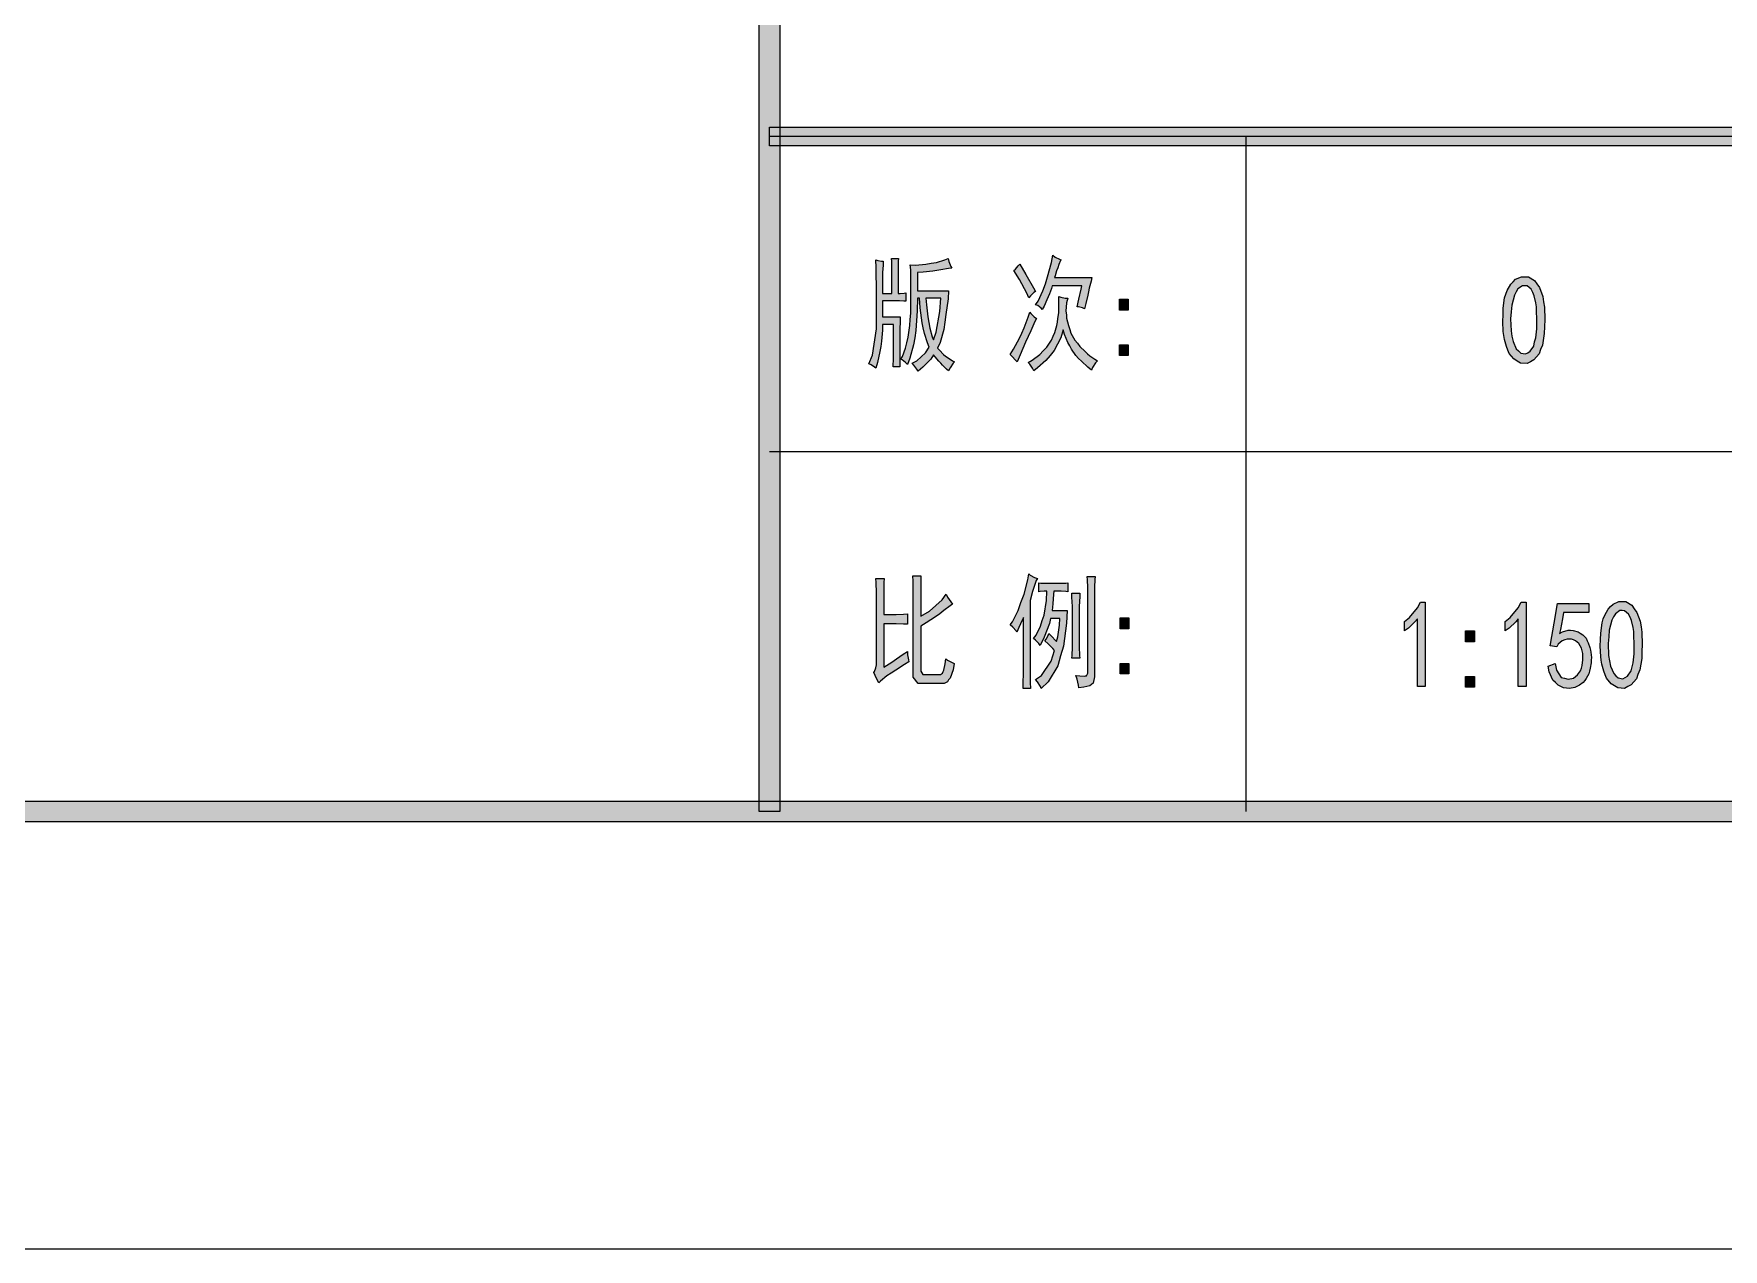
# Model space of a CAD drawing. Header units: millimetres. Extents: x 568 to 57335, y 85 to 28579.
# Drawn here: x 57220 to 57277.8, y 27688 to 27729.6 of the extents above; entities that cross this region are included whole.
import ezdxf

# ---------------------------------------------------------------- set-up
doc = ezdxf.new("R2010")
doc.units = ezdxf.units.MM

msp = doc.modelspace()

# ---------------------------------------------------------------- hatches: boundary and pattern name
h = msp.add_hatch(color=0)
h.dxf.hatch_style = 2
h.paths.add_polyline_path([(57245.524, 27702.999), (57244.825, 27702.999), (57244.825, 28563.812), (57245.524, 28563.812)])
h = msp.add_hatch(color=0)
h.dxf.hatch_style = 2
h.paths.add_polyline_path([(57245.175, 27725.807), (57245.175, 27726.445), (57320.223, 27726.445), (57320.223, 27725.807)])
h = msp.add_hatch(color=0)
h.dxf.hatch_style = 2
h.paths.add_polyline_path([(57255.165, 27721.902), (57255.15, 27721.871), (57255.089, 27721.734), (57255.051, 27721.628), (57255.013, 27721.522), (57254.96, 27721.347), (57254.937, 27721.294), (57256.221, 27721.294), (57256.191, 27721.172), (57256.13, 27720.929), (57256.107, 27720.807), (57256.077, 27720.686), (57256.009, 27720.397), (57255.963, 27720.222), (57255.895, 27720.253), (57255.766, 27720.283), (57255.712, 27720.291), (57255.773, 27720.549), (57255.857, 27720.899), (57255.88, 27721.005), (57254.861, 27721.005), (57254.831, 27720.921), (57254.763, 27720.732), (57254.717, 27720.633), (57254.679, 27720.534), (57254.58, 27720.314), (57254.52, 27720.192), (57254.482, 27720.245), (57254.368, 27720.329), (57254.292, 27720.359), (57254.375, 27720.481), (57254.542, 27720.838), (57254.626, 27721.081), (57254.702, 27721.317), (57254.831, 27721.803), (57254.877, 27722.053), (57254.96, 27721.993), (57255.105, 27721.917)])
h = msp.add_hatch(color=0)
h.dxf.hatch_style = 2
h.paths.add_polyline_path([(57249.072, 27721.848), (57249.065, 27721.712), (57249.049, 27721.461), (57249.049, 27721.339), (57249.049, 27720.747), (57249.368, 27720.747), (57249.368, 27721.544), (57249.368, 27721.636), (57249.361, 27721.841), (57249.353, 27721.947), (57249.596, 27721.947), (57249.589, 27721.856), (57249.581, 27721.651), (57249.581, 27721.544), (57249.581, 27720.747), (57249.657, 27720.747), (57249.794, 27720.762), (57249.847, 27720.77), (57249.847, 27720.481), (57249.779, 27720.488), (57249.634, 27720.496), (57249.558, 27720.496), (57249.049, 27720.496), (57249.049, 27719.941), (57249.657, 27719.941), (57249.65, 27719.82), (57249.642, 27719.493), (57249.642, 27719.28), (57249.642, 27718.232), (57249.414, 27718.232), (57249.422, 27718.528), (57249.429, 27719.258), (57249.429, 27719.683), (57249.049, 27719.683), (57249.042, 27719.493), (57249.011, 27719.113), (57248.989, 27718.931), (57248.958, 27718.756), (57248.875, 27718.376), (57248.821, 27718.186), (57248.776, 27718.224), (57248.654, 27718.3), (57248.578, 27718.338), (57248.708, 27718.627), (57248.837, 27719.531), (57248.837, 27720.139), (57248.837, 27720.762), (57248.829, 27721.636), (57248.821, 27721.902), (57248.882, 27721.879), (57249.011, 27721.856)])
h = msp.add_hatch(color=0)
h.paths.add_polyline_path([(57251.291, 27721.947), (57251.321, 27721.841), (57251.389, 27721.674), (57251.427, 27721.613), (57251.306, 27721.598), (57251.04, 27721.56), (57250.903, 27721.537), (57250.766, 27721.514), (57250.44, 27721.476), (57250.242, 27721.461), (57250.242, 27720.838), (57251.313, 27720.838), (57251.291, 27720.557), (57251.222, 27720.025), (57251.184, 27719.767), (57251.146, 27719.516), (57251.017, 27719.068), (57250.934, 27718.878), (57250.994, 27718.802), (57251.131, 27718.657), (57251.207, 27718.597), (57251.291, 27718.536), (57251.443, 27718.437), (57251.519, 27718.399), (57251.465, 27718.354), (57251.367, 27718.202), (57251.313, 27718.095), (57251.245, 27718.156), (57251.108, 27718.285), (57251.04, 27718.361), (57250.972, 27718.429), (57250.85, 27718.574), (57250.797, 27718.642), (57250.698, 27718.498), (57250.432, 27718.217), (57250.265, 27718.08), (57250.219, 27718.148), (57250.121, 27718.285), (57250.06, 27718.354), (57250.227, 27718.437), (57250.516, 27718.718), (57250.645, 27718.908), (57250.592, 27719.052), (57250.485, 27719.379), (57250.44, 27719.569), (57250.402, 27719.744), (57250.341, 27720.253), (57250.318, 27720.58), (57250.242, 27720.58), (57250.235, 27720.147), (57250.189, 27719.478), (57250.151, 27719.227), (57250.113, 27718.984), (57249.984, 27718.528), (57249.9, 27718.316), (57249.832, 27718.384), (57249.718, 27718.467), (57249.672, 27718.49), (57249.733, 27718.589), (57249.84, 27718.878), (57249.885, 27719.06), (57249.931, 27719.25), (57249.984, 27719.645), (57249.999, 27719.858), (57250.014, 27720.071), (57250.022, 27720.564), (57250.022, 27720.838), (57250.022, 27721.111), (57250.014, 27721.56), (57249.999, 27721.727), (57250.174, 27721.719), (57250.531, 27721.75), (57250.713, 27721.78), (57250.896, 27721.81), (57251.184, 27721.902)])
h.paths.add_polyline_path([(57250.531, 27720.58), (57250.554, 27720.352), (57250.599, 27719.941), (57250.63, 27719.751), (57250.668, 27719.562), (57250.751, 27719.265), (57250.797, 27719.159), (57250.888, 27719.425), (57251.01, 27720.131), (57251.048, 27720.58)])
h = msp.add_hatch(color=0)
h.dxf.hatch_style = 2
h.paths.add_polyline_path([(57253.752, 27721.75), (57253.957, 27721.4), (57254.223, 27720.937), (57254.284, 27720.815), (57254.231, 27720.777), (57254.117, 27720.663), (57254.056, 27720.595), (57253.988, 27720.762), (57253.737, 27721.225), (57253.547, 27721.529), (57253.6, 27721.575), (57253.699, 27721.689)])
h = msp.add_hatch(color=0)
h.paths.add_polyline_path([(57270.307, 27720.017), (57270.315, 27720.238), (57270.36, 27720.595), (57270.406, 27720.724), (57270.452, 27720.853), (57270.573, 27721.066), (57270.657, 27721.149), (57270.733, 27721.233), (57270.938, 27721.317), (57271.052, 27721.317), (57271.173, 27721.317), (57271.378, 27721.195), (57271.462, 27721.073), (57271.553, 27720.952), (57271.667, 27720.648), (57271.69, 27720.458), (57271.72, 27720.276), (57271.736, 27719.85), (57271.728, 27719.607), (57271.713, 27719.372), (57271.652, 27718.976), (57271.591, 27718.825), (57271.538, 27718.673), (57271.363, 27718.467), (57271.249, 27718.407), (57271.135, 27718.346), (57270.907, 27718.361), (57270.786, 27718.429), (57270.672, 27718.505), (57270.512, 27718.695), (57270.467, 27718.809), (57270.421, 27718.931), (57270.353, 27719.174), (57270.33, 27719.303), (57270.315, 27719.44), (57270.3, 27719.789)])
h.paths.add_polyline_path([(57270.588, 27720.116), (57270.566, 27719.881), (57270.581, 27719.47), (57270.611, 27719.288), (57270.649, 27719.106), (57270.755, 27718.855), (57270.839, 27718.779), (57270.915, 27718.703), (57271.075, 27718.673), (57271.151, 27718.718), (57271.234, 27718.764), (57271.356, 27718.946), (57271.386, 27719.09), (57271.424, 27719.227), (57271.462, 27719.531), (57271.462, 27719.691), (57271.462, 27719.858), (57271.454, 27720.154), (57271.447, 27720.291), (57271.432, 27720.428), (57271.371, 27720.671), (57271.325, 27720.785), (57271.272, 27720.891), (57271.135, 27721.005), (57271.052, 27721.005), (57270.968, 27721.013), (57270.816, 27720.906), (57270.755, 27720.8), (57270.695, 27720.686), (57270.611, 27720.344)])
h = msp.add_hatch(color=0)
h.dxf.hatch_style = 2
h.paths.add_polyline_path([(57255.393, 27720.58), (57255.355, 27720.42), (57255.333, 27720.139), (57255.348, 27720.017), (57255.355, 27719.896), (57255.416, 27719.645), (57255.462, 27719.516), (57255.5, 27719.387), (57255.636, 27719.151), (57255.728, 27719.045), (57255.811, 27718.931), (57255.986, 27718.756), (57256.07, 27718.68), (57256.145, 27718.612), (57256.32, 27718.49), (57256.411, 27718.437), (57256.343, 27718.369), (57256.237, 27718.209), (57256.206, 27718.118), (57256.077, 27718.217), (57255.864, 27718.422), (57255.766, 27718.521), (57255.674, 27718.619), (57255.522, 27718.84), (57255.462, 27718.954), (57255.393, 27719.068), (57255.279, 27719.341), (57255.234, 27719.501), (57255.158, 27719.227), (57254.93, 27718.794), (57254.786, 27718.619), (57254.641, 27718.452), (57254.36, 27718.194), (57254.231, 27718.095), (57254.185, 27718.186), (57254.094, 27718.323), (57254.041, 27718.384), (57254.178, 27718.46), (57254.436, 27718.657), (57254.55, 27718.779), (57254.672, 27718.908), (57254.839, 27719.151), (57254.892, 27719.28), (57254.953, 27719.41), (57255.021, 27719.653), (57255.044, 27719.767), (57255.059, 27719.888), (57255.082, 27720.086), (57255.082, 27720.162), (57255.089, 27720.238), (57255.082, 27720.481), (57255.082, 27720.648), (57255.158, 27720.625), (57255.31, 27720.587)])
h = msp.add_hatch(color=0)
h.dxf.hatch_style = 2
h.paths.add_polyline_path([(57257.46, 27720.177), (57257.171, 27720.177), (57257.171, 27720.549), (57257.46, 27720.549)])
h = msp.add_hatch(color=0)
h.dxf.hatch_style = 2
h.paths.add_polyline_path([(57254.322, 27719.888), (57254.269, 27719.782), (57254.132, 27719.47), (57254.041, 27719.273), (57253.95, 27719.075), (57253.76, 27718.642), (57253.661, 27718.399), (57253.6, 27718.46), (57253.486, 27718.589), (57253.418, 27718.657), (57253.54, 27718.84), (57253.737, 27719.212), (57253.821, 27719.387), (57253.897, 27719.569), (57254.033, 27719.934), (57254.094, 27720.109), (57254.132, 27720.055), (57254.246, 27719.949)])
h = msp.add_hatch(color=0)
h.dxf.hatch_style = 2
h.paths.add_polyline_path([(57257.46, 27718.619), (57257.171, 27718.619), (57257.171, 27718.992), (57257.46, 27718.992)])
h = msp.add_hatch(color=0)
h.dxf.hatch_style = 2
h.paths.add_polyline_path([(57250.364, 27711.067), (57250.364, 27710.893), (57250.356, 27710.551), (57250.356, 27710.391), (57250.356, 27709.685), (57250.652, 27709.867), (57251.086, 27710.247), (57251.23, 27710.444), (57251.275, 27710.346), (57251.389, 27710.179), (57251.443, 27710.103), (57251.367, 27710.042), (57251.146, 27709.882), (57251.01, 27709.776), (57250.865, 27709.67), (57250.539, 27709.457), (57250.356, 27709.343), (57250.356, 27707.922), (57250.356, 27707.808), (57250.432, 27707.687), (57250.508, 27707.687), (57250.987, 27707.687), (57251.032, 27707.687), (57251.101, 27707.74), (57251.124, 27707.793), (57251.146, 27707.839), (57251.192, 27708.059), (57251.215, 27708.226), (57251.268, 27708.188), (57251.412, 27708.112), (57251.503, 27708.074), (57251.465, 27707.846), (57251.367, 27707.565), (57251.313, 27707.504), (57251.268, 27707.443), (57251.162, 27707.383), (57251.101, 27707.383), (57250.432, 27707.383), (57250.265, 27707.383), (57250.098, 27707.595), (57250.098, 27707.808), (57250.098, 27710.323), (57250.098, 27710.513), (57250.098, 27710.885), (57250.09, 27711.067)])
h = msp.add_hatch(color=0)
h.dxf.hatch_style = 2
h.paths.add_polyline_path([(57254.36, 27710.984), (57254.314, 27710.916), (57254.185, 27710.536), (57254.102, 27710.224), (57254.102, 27707.945), (57254.102, 27707.77), (57254.109, 27707.413), (57254.117, 27707.216), (57253.866, 27707.216), (57253.866, 27707.39), (57253.874, 27707.74), (57253.874, 27707.907), (57253.874, 27709.647), (57253.836, 27709.548), (57253.722, 27709.297), (57253.646, 27709.145), (57253.623, 27709.183), (57253.509, 27709.312), (57253.418, 27709.396), (57253.502, 27709.495), (57253.691, 27709.882), (57253.79, 27710.163), (57253.897, 27710.444), (57254.026, 27710.931), (57254.056, 27711.136), (57254.102, 27711.09), (57254.254, 27711.014)])
h = msp.add_hatch(color=0)
h.dxf.hatch_style = 2
h.paths.add_polyline_path([(57256.335, 27711.052), (57256.32, 27710.946), (57256.305, 27710.688), (57256.305, 27710.528), (57256.305, 27707.793), (57256.305, 27707.611), (57256.259, 27707.39), (57256.206, 27707.352), (57256.153, 27707.307), (57255.94, 27707.254), (57255.773, 27707.231), (57255.766, 27707.33), (57255.72, 27707.535), (57255.674, 27707.656), (57255.804, 27707.641), (57255.971, 27707.633), (57256.001, 27707.641), (57256.039, 27707.649), (57256.077, 27707.74), (57256.077, 27707.823), (57256.077, 27710.513), (57256.077, 27710.672), (57256.07, 27710.938), (57256.054, 27711.052)])
h = msp.add_hatch(color=0)
h.dxf.hatch_style = 2
h.paths.add_polyline_path([(57249.103, 27710.984), (57249.095, 27710.847), (57249.087, 27710.52), (57249.087, 27710.323), (57249.087, 27709.753), (57249.391, 27709.753), (57249.513, 27709.753), (57249.771, 27709.761), (57249.908, 27709.768), (57249.908, 27709.411), (57249.771, 27709.419), (57249.513, 27709.426), (57249.391, 27709.426), (57249.087, 27709.426), (57249.087, 27707.945), (57249.186, 27707.998), (57249.368, 27708.112), (57249.452, 27708.173), (57249.528, 27708.226), (57249.756, 27708.386), (57249.9, 27708.484), (57249.908, 27708.37), (57249.938, 27708.196), (57249.946, 27708.127), (57249.802, 27708.036), (57249.505, 27707.839), (57249.346, 27707.74), (57249.194, 27707.641), (57248.981, 27707.466), (57248.92, 27707.405), (57248.875, 27707.481), (57248.791, 27707.656), (57248.745, 27707.755), (57248.776, 27707.793), (57248.821, 27707.922), (57248.837, 27708.028), (57248.837, 27710.293), (57248.837, 27710.49), (57248.829, 27710.84), (57248.821, 27710.984)])
h = msp.add_hatch(color=0)
h.dxf.hatch_style = 2
h.paths.add_polyline_path([(57255.067, 27710.817), (57255.158, 27710.817), (57255.325, 27710.824), (57255.393, 27710.832), (57255.393, 27710.528), (57255.325, 27710.536), (57255.173, 27710.543), (57255.089, 27710.543), (57254.915, 27710.543), (57254.907, 27710.444), (57254.877, 27710.11), (57254.854, 27709.882), (57255.371, 27709.882), (57255.355, 27709.449), (57255.249, 27708.667), (57255.15, 27708.332), (57255.051, 27707.99), (57254.717, 27707.436), (57254.482, 27707.216), (57254.459, 27707.284), (57254.36, 27707.436), (57254.284, 27707.519), (57254.497, 27707.656), (57254.824, 27708.15), (57254.937, 27708.515), (57254.884, 27708.583), (57254.717, 27708.743), (57254.611, 27708.841), (57254.649, 27708.902), (57254.717, 27709.031), (57254.748, 27709.092), (57254.846, 27708.993), (57254.975, 27708.857), (57255.013, 27708.819), (57255.051, 27708.978), (57255.112, 27709.381), (57255.127, 27709.616), (57254.801, 27709.616), (57254.77, 27709.434), (57254.588, 27708.971), (57254.444, 27708.689), (57254.398, 27708.75), (57254.284, 27708.872), (57254.216, 27708.925), (57254.307, 27709.039), (57254.459, 27709.35), (57254.52, 27709.54), (57254.588, 27709.73), (57254.664, 27710.232), (57254.672, 27710.543), (57254.58, 27710.543), (57254.444, 27710.536), (57254.406, 27710.528), (57254.406, 27710.832), (57254.474, 27710.824), (57254.634, 27710.817), (57254.74, 27710.817)])
h = msp.add_hatch(color=0)
h.dxf.hatch_style = 2
h.paths.add_polyline_path([(57255.811, 27710.475), (57255.804, 27710.361), (57255.788, 27710.027), (57255.788, 27709.814), (57255.788, 27708.841), (57255.788, 27708.636), (57255.796, 27708.34), (57255.804, 27708.249), (57255.538, 27708.249), (57255.545, 27708.34), (57255.56, 27708.629), (57255.56, 27708.819), (57255.56, 27709.837), (57255.553, 27710.027), (57255.538, 27710.346), (57255.538, 27710.475)])
h = msp.add_hatch(color=0)
h.dxf.hatch_style = 2
h.paths.add_polyline_path([(57267.375, 27709.601), (57267.283, 27709.495), (57267.063, 27709.282), (57266.926, 27709.183), (57266.926, 27709.502), (57267.101, 27709.639), (57267.375, 27709.981), (57267.481, 27710.171), (57267.641, 27710.171), (57267.641, 27707.276), (57267.375, 27707.276)])
h = msp.add_hatch(color=0)
h.dxf.hatch_style = 2
h.paths.add_polyline_path([(57270.824, 27709.601), (57270.74, 27709.495), (57270.512, 27709.282), (57270.383, 27709.183), (57270.383, 27709.502), (57270.55, 27709.639), (57270.824, 27709.981), (57270.93, 27710.171), (57271.097, 27710.171), (57271.097, 27707.276), (57270.824, 27707.276)])
h = msp.add_hatch(color=0)
h.dxf.hatch_style = 2
h.paths.add_polyline_path([(57272.093, 27708.066), (57272.138, 27707.839), (57272.298, 27707.588), (57272.412, 27707.565), (57272.533, 27707.535), (57272.716, 27707.565), (57272.784, 27707.618), (57272.86, 27707.679), (57272.959, 27707.816), (57272.989, 27707.907), (57273.02, 27707.998), (57273.042, 27708.196), (57273.042, 27708.302), (57273.035, 27708.416), (57272.989, 27708.598), (57272.951, 27708.674), (57272.906, 27708.75), (57272.792, 27708.849), (57272.723, 27708.879), (57272.655, 27708.902), (57272.503, 27708.902), (57272.419, 27708.879), (57272.336, 27708.849), (57272.199, 27708.735), (57272.146, 27708.644), (57271.918, 27708.674), (57271.933, 27708.727), (57272.055, 27709.449), (57272.169, 27710.125), (57273.24, 27710.125), (57273.24, 27709.821), (57272.374, 27709.821), (57272.343, 27709.594), (57272.275, 27709.229), (57272.237, 27709.092), (57272.343, 27709.153), (57272.533, 27709.206), (57272.617, 27709.206), (57272.708, 27709.199), (57272.875, 27709.153), (57272.951, 27709.107), (57273.035, 27709.054), (57273.156, 27708.933), (57273.187, 27708.849), (57273.225, 27708.773), (57273.278, 27708.613), (57273.301, 27708.53), (57273.316, 27708.454), (57273.331, 27708.279), (57273.323, 27708.188), (57273.323, 27708.089), (57273.293, 27707.907), (57273.263, 27707.808), (57273.24, 27707.709), (57273.156, 27707.55), (57273.103, 27707.489), (57273.05, 27707.421), (57272.921, 27707.322), (57272.837, 27707.284), (57272.761, 27707.246), (57272.586, 27707.216), (57272.48, 27707.223), (57272.381, 27707.231), (57272.191, 27707.33), (57272.1, 27707.413), (57272.009, 27707.497), (57271.88, 27707.778), (57271.85, 27707.983)])
h = msp.add_hatch(color=0)
h.paths.add_polyline_path([(57273.643, 27708.887), (57273.65, 27709.107), (57273.696, 27709.464), (57273.741, 27709.594), (57273.787, 27709.723), (57273.908, 27709.935), (57273.992, 27710.019), (57274.076, 27710.103), (57274.273, 27710.194), (57274.387, 27710.194), (57274.509, 27710.194), (57274.714, 27710.065), (57274.797, 27709.943), (57274.889, 27709.821), (57275.002, 27709.518), (57275.033, 27709.328), (57275.056, 27709.145), (57275.071, 27708.72), (57275.063, 27708.477), (57275.056, 27708.241), (57274.987, 27707.846), (57274.927, 27707.694), (57274.873, 27707.542), (57274.699, 27707.337), (57274.585, 27707.276), (57274.471, 27707.216), (57274.243, 27707.231), (57274.129, 27707.299), (57274.015, 27707.375), (57273.848, 27707.565), (57273.802, 27707.679), (57273.757, 27707.801), (57273.688, 27708.044), (57273.665, 27708.18), (57273.65, 27708.31), (57273.635, 27708.659)])
h.paths.add_polyline_path([(57273.924, 27708.986), (57273.901, 27708.758), (57273.916, 27708.34), (57273.954, 27708.158), (57273.984, 27707.983), (57274.098, 27707.725), (57274.174, 27707.649), (57274.25, 27707.573), (57274.41, 27707.542), (57274.493, 27707.588), (57274.569, 27707.633), (57274.691, 27707.816), (57274.729, 27707.96), (57274.767, 27708.097), (57274.797, 27708.401), (57274.797, 27708.568), (57274.797, 27708.727), (57274.79, 27709.031), (57274.782, 27709.161), (57274.767, 27709.297), (57274.706, 27709.54), (57274.661, 27709.654), (57274.607, 27709.761), (57274.471, 27709.875), (57274.387, 27709.882), (57274.304, 27709.882), (57274.159, 27709.776), (57274.091, 27709.67), (57274.03, 27709.556), (57273.946, 27709.214)])
h = msp.add_hatch(color=0)
h.dxf.hatch_style = 2
h.paths.add_polyline_path([(57257.483, 27709.259), (57257.194, 27709.259), (57257.194, 27709.632), (57257.483, 27709.632)])
h = msp.add_hatch(color=0)
h.dxf.hatch_style = 2
h.paths.add_polyline_path([(57269.327, 27708.811), (57269.016, 27708.811), (57269.016, 27709.183), (57269.327, 27709.183)])
h = msp.add_hatch(color=0)
h.dxf.hatch_style = 2
h.paths.add_polyline_path([(57257.483, 27707.709), (57257.194, 27707.709), (57257.194, 27708.074), (57257.483, 27708.074)])
h = msp.add_hatch(color=0)
h.dxf.hatch_style = 2
h.paths.add_polyline_path([(57269.327, 27707.261), (57269.016, 27707.261), (57269.016, 27707.626), (57269.327, 27707.626)])
h = msp.add_hatch(color=0)
h.dxf.hatch_style = 2
h.paths.add_polyline_path([(56111.132, 27702.649), (56111.831, 27703.348), (57319.873, 27703.348), (57320.572, 27702.649)])

# ---------------------------------------------------------------- linework, layer by layer
at = {"color": 0, "lineweight": 0}
for points in [[(56073.988, 27688.001), (56073.988, 28578.81), (57335.22, 28578.81), (57335.22, 27688.001)], [(57245.524, 27702.999), (57244.825, 27702.999), (57244.825, 28563.812), (57245.524, 28563.812)], [(57245.175, 27725.807), (57245.175, 27726.445), (57320.223, 27726.445), (57320.223, 27725.807)], [(57255.165, 27721.902), (57255.15, 27721.871), (57255.089, 27721.734), (57255.051, 27721.628), (57255.013, 27721.522), (57254.96, 27721.347), (57254.937, 27721.294), (57256.221, 27721.294), (57256.191, 27721.172), (57256.13, 27720.929), (57256.107, 27720.807), (57256.077, 27720.686), (57256.009, 27720.397), (57255.963, 27720.222), (57255.895, 27720.253), (57255.766, 27720.283), (57255.712, 27720.291), (57255.773, 27720.549), (57255.857, 27720.899), (57255.88, 27721.005), (57254.861, 27721.005), (57254.831, 27720.921), (57254.763, 27720.732), (57254.717, 27720.633), (57254.679, 27720.534), (57254.58, 27720.314), (57254.52, 27720.192), (57254.482, 27720.245), (57254.368, 27720.329), (57254.292, 27720.359), (57254.375, 27720.481), (57254.542, 27720.838), (57254.626, 27721.081), (57254.702, 27721.317), (57254.831, 27721.803), (57254.877, 27722.053), (57254.96, 27721.993), (57255.105, 27721.917)], [(57249.072, 27721.848), (57249.065, 27721.712), (57249.049, 27721.461), (57249.049, 27721.339), (57249.049, 27720.747), (57249.368, 27720.747), (57249.368, 27721.544), (57249.368, 27721.636), (57249.361, 27721.841), (57249.353, 27721.947), (57249.596, 27721.947), (57249.589, 27721.856), (57249.581, 27721.651), (57249.581, 27721.544), (57249.581, 27720.747), (57249.657, 27720.747), (57249.794, 27720.762), (57249.847, 27720.77), (57249.847, 27720.481), (57249.779, 27720.488), (57249.634, 27720.496), (57249.558, 27720.496), (57249.049, 27720.496), (57249.049, 27719.941), (57249.657, 27719.941), (57249.65, 27719.82), (57249.642, 27719.493), (57249.642, 27719.28), (57249.642, 27718.232), (57249.414, 27718.232), (57249.422, 27718.528), (57249.429, 27719.258), (57249.429, 27719.683), (57249.049, 27719.683), (57249.042, 27719.493), (57249.011, 27719.113), (57248.989, 27718.931), (57248.958, 27718.756), (57248.875, 27718.376), (57248.821, 27718.186), (57248.776, 27718.224), (57248.654, 27718.3), (57248.578, 27718.338), (57248.708, 27718.627), (57248.837, 27719.531), (57248.837, 27720.139), (57248.837, 27720.762), (57248.829, 27721.636), (57248.821, 27721.902), (57248.882, 27721.879), (57249.011, 27721.856)], [(57251.291, 27721.947), (57251.321, 27721.841), (57251.389, 27721.674), (57251.427, 27721.613), (57251.306, 27721.598), (57251.04, 27721.56), (57250.903, 27721.537), (57250.766, 27721.514), (57250.44, 27721.476), (57250.242, 27721.461), (57250.242, 27720.838), (57251.313, 27720.838), (57251.291, 27720.557), (57251.222, 27720.025), (57251.184, 27719.767), (57251.146, 27719.516), (57251.017, 27719.068), (57250.934, 27718.878), (57250.994, 27718.802), (57251.131, 27718.657), (57251.207, 27718.597), (57251.291, 27718.536), (57251.443, 27718.437), (57251.519, 27718.399), (57251.465, 27718.354), (57251.367, 27718.202), (57251.313, 27718.095), (57251.245, 27718.156), (57251.108, 27718.285), (57251.04, 27718.361), (57250.972, 27718.429), (57250.85, 27718.574), (57250.797, 27718.642), (57250.698, 27718.498), (57250.432, 27718.217), (57250.265, 27718.08), (57250.219, 27718.148), (57250.121, 27718.285), (57250.06, 27718.354), (57250.227, 27718.437), (57250.516, 27718.718), (57250.645, 27718.908), (57250.592, 27719.052), (57250.485, 27719.379), (57250.44, 27719.569), (57250.402, 27719.744), (57250.341, 27720.253), (57250.318, 27720.58), (57250.242, 27720.58), (57250.235, 27720.147), (57250.189, 27719.478), (57250.151, 27719.227), (57250.113, 27718.984), (57249.984, 27718.528), (57249.9, 27718.316), (57249.832, 27718.384), (57249.718, 27718.467), (57249.672, 27718.49), (57249.733, 27718.589), (57249.84, 27718.878), (57249.885, 27719.06), (57249.931, 27719.25), (57249.984, 27719.645), (57249.999, 27719.858), (57250.014, 27720.071), (57250.022, 27720.564), (57250.022, 27720.838), (57250.022, 27721.111), (57250.014, 27721.56), (57249.999, 27721.727), (57250.174, 27721.719), (57250.531, 27721.75), (57250.713, 27721.78), (57250.896, 27721.81), (57251.184, 27721.902)], [(57253.752, 27721.75), (57253.957, 27721.4), (57254.223, 27720.937), (57254.284, 27720.815), (57254.231, 27720.777), (57254.117, 27720.663), (57254.056, 27720.595), (57253.988, 27720.762), (57253.737, 27721.225), (57253.547, 27721.529), (57253.6, 27721.575), (57253.699, 27721.689)], [(57270.307, 27720.017), (57270.315, 27720.238), (57270.36, 27720.595), (57270.406, 27720.724), (57270.452, 27720.853), (57270.573, 27721.066), (57270.657, 27721.149), (57270.733, 27721.233), (57270.938, 27721.317), (57271.052, 27721.317), (57271.173, 27721.317), (57271.378, 27721.195), (57271.462, 27721.073), (57271.553, 27720.952), (57271.667, 27720.648), (57271.69, 27720.458), (57271.72, 27720.276), (57271.736, 27719.85), (57271.728, 27719.607), (57271.713, 27719.372), (57271.652, 27718.976), (57271.591, 27718.825), (57271.538, 27718.673), (57271.363, 27718.467), (57271.249, 27718.407), (57271.135, 27718.346), (57270.907, 27718.361), (57270.786, 27718.429), (57270.672, 27718.505), (57270.512, 27718.695), (57270.467, 27718.809), (57270.421, 27718.931), (57270.353, 27719.174), (57270.33, 27719.303), (57270.315, 27719.44), (57270.3, 27719.789)], [(57270.588, 27720.116), (57270.566, 27719.881), (57270.581, 27719.47), (57270.611, 27719.288), (57270.649, 27719.106), (57270.755, 27718.855), (57270.839, 27718.779), (57270.915, 27718.703), (57271.075, 27718.673), (57271.151, 27718.718), (57271.234, 27718.764), (57271.356, 27718.946), (57271.386, 27719.09), (57271.424, 27719.227), (57271.462, 27719.531), (57271.462, 27719.691), (57271.462, 27719.858), (57271.454, 27720.154), (57271.447, 27720.291), (57271.432, 27720.428), (57271.371, 27720.671), (57271.325, 27720.785), (57271.272, 27720.891), (57271.135, 27721.005), (57271.052, 27721.005), (57270.968, 27721.013), (57270.816, 27720.906), (57270.755, 27720.8), (57270.695, 27720.686), (57270.611, 27720.344)], [(57250.531, 27720.58), (57250.554, 27720.352), (57250.599, 27719.941), (57250.63, 27719.751), (57250.668, 27719.562), (57250.751, 27719.265), (57250.797, 27719.159), (57250.888, 27719.425), (57251.01, 27720.131), (57251.048, 27720.58)], [(57255.393, 27720.58), (57255.355, 27720.42), (57255.333, 27720.139), (57255.348, 27720.017), (57255.355, 27719.896), (57255.416, 27719.645), (57255.462, 27719.516), (57255.5, 27719.387), (57255.636, 27719.151), (57255.728, 27719.045), (57255.811, 27718.931), (57255.986, 27718.756), (57256.07, 27718.68), (57256.145, 27718.612), (57256.32, 27718.49), (57256.411, 27718.437), (57256.343, 27718.369), (57256.237, 27718.209), (57256.206, 27718.118), (57256.077, 27718.217), (57255.864, 27718.422), (57255.766, 27718.521), (57255.674, 27718.619), (57255.522, 27718.84), (57255.462, 27718.954), (57255.393, 27719.068), (57255.279, 27719.341), (57255.234, 27719.501), (57255.158, 27719.227), (57254.93, 27718.794), (57254.786, 27718.619), (57254.641, 27718.452), (57254.36, 27718.194), (57254.231, 27718.095), (57254.185, 27718.186), (57254.094, 27718.323), (57254.041, 27718.384), (57254.178, 27718.46), (57254.436, 27718.657), (57254.55, 27718.779), (57254.672, 27718.908), (57254.839, 27719.151), (57254.892, 27719.28), (57254.953, 27719.41), (57255.021, 27719.653), (57255.044, 27719.767), (57255.059, 27719.888), (57255.082, 27720.086), (57255.082, 27720.162), (57255.089, 27720.238), (57255.082, 27720.481), (57255.082, 27720.648), (57255.158, 27720.625), (57255.31, 27720.587)], [(57257.46, 27720.177), (57257.171, 27720.177), (57257.171, 27720.549), (57257.46, 27720.549)], [(57254.322, 27719.888), (57254.269, 27719.782), (57254.132, 27719.47), (57254.041, 27719.273), (57253.95, 27719.075), (57253.76, 27718.642), (57253.661, 27718.399), (57253.6, 27718.46), (57253.486, 27718.589), (57253.418, 27718.657), (57253.54, 27718.84), (57253.737, 27719.212), (57253.821, 27719.387), (57253.897, 27719.569), (57254.033, 27719.934), (57254.094, 27720.109), (57254.132, 27720.055), (57254.246, 27719.949)], [(57257.46, 27718.619), (57257.171, 27718.619), (57257.171, 27718.992), (57257.46, 27718.992)], [(57250.364, 27711.067), (57250.364, 27710.893), (57250.356, 27710.551), (57250.356, 27710.391), (57250.356, 27709.685), (57250.652, 27709.867), (57251.086, 27710.247), (57251.23, 27710.444), (57251.275, 27710.346), (57251.389, 27710.179), (57251.443, 27710.103), (57251.367, 27710.042), (57251.146, 27709.882), (57251.01, 27709.776), (57250.865, 27709.67), (57250.539, 27709.457), (57250.356, 27709.343), (57250.356, 27707.922), (57250.356, 27707.808), (57250.432, 27707.687), (57250.508, 27707.687), (57250.987, 27707.687), (57251.032, 27707.687), (57251.101, 27707.74), (57251.124, 27707.793), (57251.146, 27707.839), (57251.192, 27708.059), (57251.215, 27708.226), (57251.268, 27708.188), (57251.412, 27708.112), (57251.503, 27708.074), (57251.465, 27707.846), (57251.367, 27707.565), (57251.313, 27707.504), (57251.268, 27707.443), (57251.162, 27707.383), (57251.101, 27707.383), (57250.432, 27707.383), (57250.265, 27707.383), (57250.098, 27707.595), (57250.098, 27707.808), (57250.098, 27710.323), (57250.098, 27710.513), (57250.098, 27710.885), (57250.09, 27711.067)], [(57254.36, 27710.984), (57254.314, 27710.916), (57254.185, 27710.536), (57254.102, 27710.224), (57254.102, 27707.945), (57254.102, 27707.77), (57254.109, 27707.413), (57254.117, 27707.216), (57253.866, 27707.216), (57253.866, 27707.39), (57253.874, 27707.74), (57253.874, 27707.907), (57253.874, 27709.647), (57253.836, 27709.548), (57253.722, 27709.297), (57253.646, 27709.145), (57253.623, 27709.183), (57253.509, 27709.312), (57253.418, 27709.396), (57253.502, 27709.495), (57253.691, 27709.882), (57253.79, 27710.163), (57253.897, 27710.444), (57254.026, 27710.931), (57254.056, 27711.136), (57254.102, 27711.09), (57254.254, 27711.014)], [(57256.335, 27711.052), (57256.32, 27710.946), (57256.305, 27710.688), (57256.305, 27710.528), (57256.305, 27707.793), (57256.305, 27707.611), (57256.259, 27707.39), (57256.206, 27707.352), (57256.153, 27707.307), (57255.94, 27707.254), (57255.773, 27707.231), (57255.766, 27707.33), (57255.72, 27707.535), (57255.674, 27707.656), (57255.804, 27707.641), (57255.971, 27707.633), (57256.001, 27707.641), (57256.039, 27707.649), (57256.077, 27707.74), (57256.077, 27707.823), (57256.077, 27710.513), (57256.077, 27710.672), (57256.07, 27710.938), (57256.054, 27711.052)], [(57249.103, 27710.984), (57249.095, 27710.847), (57249.087, 27710.52), (57249.087, 27710.323), (57249.087, 27709.753), (57249.391, 27709.753), (57249.513, 27709.753), (57249.771, 27709.761), (57249.908, 27709.768), (57249.908, 27709.411), (57249.771, 27709.419), (57249.513, 27709.426), (57249.391, 27709.426), (57249.087, 27709.426), (57249.087, 27707.945), (57249.186, 27707.998), (57249.368, 27708.112), (57249.452, 27708.173), (57249.528, 27708.226), (57249.756, 27708.386), (57249.9, 27708.484), (57249.908, 27708.37), (57249.938, 27708.196), (57249.946, 27708.127), (57249.802, 27708.036), (57249.505, 27707.839), (57249.346, 27707.74), (57249.194, 27707.641), (57248.981, 27707.466), (57248.92, 27707.405), (57248.875, 27707.481), (57248.791, 27707.656), (57248.745, 27707.755), (57248.776, 27707.793), (57248.821, 27707.922), (57248.837, 27708.028), (57248.837, 27710.293), (57248.837, 27710.49), (57248.829, 27710.84), (57248.821, 27710.984)], [(57255.067, 27710.817), (57255.158, 27710.817), (57255.325, 27710.824), (57255.393, 27710.832), (57255.393, 27710.528), (57255.325, 27710.536), (57255.173, 27710.543), (57255.089, 27710.543), (57254.915, 27710.543), (57254.907, 27710.444), (57254.877, 27710.11), (57254.854, 27709.882), (57255.371, 27709.882), (57255.355, 27709.449), (57255.249, 27708.667), (57255.15, 27708.332), (57255.051, 27707.99), (57254.717, 27707.436), (57254.482, 27707.216), (57254.459, 27707.284), (57254.36, 27707.436), (57254.284, 27707.519), (57254.497, 27707.656), (57254.824, 27708.15), (57254.937, 27708.515), (57254.884, 27708.583), (57254.717, 27708.743), (57254.611, 27708.841), (57254.649, 27708.902), (57254.717, 27709.031), (57254.748, 27709.092), (57254.846, 27708.993), (57254.975, 27708.857), (57255.013, 27708.819), (57255.051, 27708.978), (57255.112, 27709.381), (57255.127, 27709.616), (57254.801, 27709.616), (57254.77, 27709.434), (57254.588, 27708.971), (57254.444, 27708.689), (57254.398, 27708.75), (57254.284, 27708.872), (57254.216, 27708.925), (57254.307, 27709.039), (57254.459, 27709.35), (57254.52, 27709.54), (57254.588, 27709.73), (57254.664, 27710.232), (57254.672, 27710.543), (57254.58, 27710.543), (57254.444, 27710.536), (57254.406, 27710.528), (57254.406, 27710.832), (57254.474, 27710.824), (57254.634, 27710.817), (57254.74, 27710.817)], [(57255.811, 27710.475), (57255.804, 27710.361), (57255.788, 27710.027), (57255.788, 27709.814), (57255.788, 27708.841), (57255.788, 27708.636), (57255.796, 27708.34), (57255.804, 27708.249), (57255.538, 27708.249), (57255.545, 27708.34), (57255.56, 27708.629), (57255.56, 27708.819), (57255.56, 27709.837), (57255.553, 27710.027), (57255.538, 27710.346), (57255.538, 27710.475)], [(57267.375, 27709.601), (57267.283, 27709.495), (57267.063, 27709.282), (57266.926, 27709.183), (57266.926, 27709.502), (57267.101, 27709.639), (57267.375, 27709.981), (57267.481, 27710.171), (57267.641, 27710.171), (57267.641, 27707.276), (57267.375, 27707.276)], [(57270.824, 27709.601), (57270.74, 27709.495), (57270.512, 27709.282), (57270.383, 27709.183), (57270.383, 27709.502), (57270.55, 27709.639), (57270.824, 27709.981), (57270.93, 27710.171), (57271.097, 27710.171), (57271.097, 27707.276), (57270.824, 27707.276)], [(57272.093, 27708.066), (57272.138, 27707.839), (57272.298, 27707.588), (57272.412, 27707.565), (57272.533, 27707.535), (57272.716, 27707.565), (57272.784, 27707.618), (57272.86, 27707.679), (57272.959, 27707.816), (57272.989, 27707.907), (57273.02, 27707.998), (57273.042, 27708.196), (57273.042, 27708.302), (57273.035, 27708.416), (57272.989, 27708.598), (57272.951, 27708.674), (57272.906, 27708.75), (57272.792, 27708.849), (57272.723, 27708.879), (57272.655, 27708.902), (57272.503, 27708.902), (57272.419, 27708.879), (57272.336, 27708.849), (57272.199, 27708.735), (57272.146, 27708.644), (57271.918, 27708.674), (57271.933, 27708.727), (57272.055, 27709.449), (57272.169, 27710.125), (57273.24, 27710.125), (57273.24, 27709.821), (57272.374, 27709.821), (57272.343, 27709.594), (57272.275, 27709.229), (57272.237, 27709.092), (57272.343, 27709.153), (57272.533, 27709.206), (57272.617, 27709.206), (57272.708, 27709.199), (57272.875, 27709.153), (57272.951, 27709.107), (57273.035, 27709.054), (57273.156, 27708.933), (57273.187, 27708.849), (57273.225, 27708.773), (57273.278, 27708.613), (57273.301, 27708.53), (57273.316, 27708.454), (57273.331, 27708.279), (57273.323, 27708.188), (57273.323, 27708.089), (57273.293, 27707.907), (57273.263, 27707.808), (57273.24, 27707.709), (57273.156, 27707.55), (57273.103, 27707.489), (57273.05, 27707.421), (57272.921, 27707.322), (57272.837, 27707.284), (57272.761, 27707.246), (57272.586, 27707.216), (57272.48, 27707.223), (57272.381, 27707.231), (57272.191, 27707.33), (57272.1, 27707.413), (57272.009, 27707.497), (57271.88, 27707.778), (57271.85, 27707.983)], [(57273.643, 27708.887), (57273.65, 27709.107), (57273.696, 27709.464), (57273.741, 27709.594), (57273.787, 27709.723), (57273.908, 27709.935), (57273.992, 27710.019), (57274.076, 27710.103), (57274.273, 27710.194), (57274.387, 27710.194), (57274.509, 27710.194), (57274.714, 27710.065), (57274.797, 27709.943), (57274.889, 27709.821), (57275.002, 27709.518), (57275.033, 27709.328), (57275.056, 27709.145), (57275.071, 27708.72), (57275.063, 27708.477), (57275.056, 27708.241), (57274.987, 27707.846), (57274.927, 27707.694), (57274.873, 27707.542), (57274.699, 27707.337), (57274.585, 27707.276), (57274.471, 27707.216), (57274.243, 27707.231), (57274.129, 27707.299), (57274.015, 27707.375), (57273.848, 27707.565), (57273.802, 27707.679), (57273.757, 27707.801), (57273.688, 27708.044), (57273.665, 27708.18), (57273.65, 27708.31), (57273.635, 27708.659)], [(57273.924, 27708.986), (57273.901, 27708.758), (57273.916, 27708.34), (57273.954, 27708.158), (57273.984, 27707.983), (57274.098, 27707.725), (57274.174, 27707.649), (57274.25, 27707.573), (57274.41, 27707.542), (57274.493, 27707.588), (57274.569, 27707.633), (57274.691, 27707.816), (57274.729, 27707.96), (57274.767, 27708.097), (57274.797, 27708.401), (57274.797, 27708.568), (57274.797, 27708.727), (57274.79, 27709.031), (57274.782, 27709.161), (57274.767, 27709.297), (57274.706, 27709.54), (57274.661, 27709.654), (57274.607, 27709.761), (57274.471, 27709.875), (57274.387, 27709.882), (57274.304, 27709.882), (57274.159, 27709.776), (57274.091, 27709.67), (57274.03, 27709.556), (57273.946, 27709.214)], [(57257.483, 27709.259), (57257.194, 27709.259), (57257.194, 27709.632), (57257.483, 27709.632)], [(57269.327, 27708.811), (57269.016, 27708.811), (57269.016, 27709.183), (57269.327, 27709.183)], [(57257.483, 27707.709), (57257.194, 27707.709), (57257.194, 27708.074), (57257.483, 27708.074)], [(57269.327, 27707.261), (57269.016, 27707.261), (57269.016, 27707.626), (57269.327, 27707.626)], [(56111.132, 27702.649), (56111.831, 27703.348), (57319.873, 27703.348), (57320.572, 27702.649)]]:
    msp.add_lwpolyline(points, close=True, dxfattribs=at)
for points in [[(57320.223, 27726.126), (57245.175, 27726.126)], [(57261.494, 27726.126), (57261.494, 27702.999)], [(57245.175, 27715.33), (57320.223, 27715.33)]]:
    msp.add_lwpolyline(points, dxfattribs=at)

doc.saveas('drawing.dxf')
